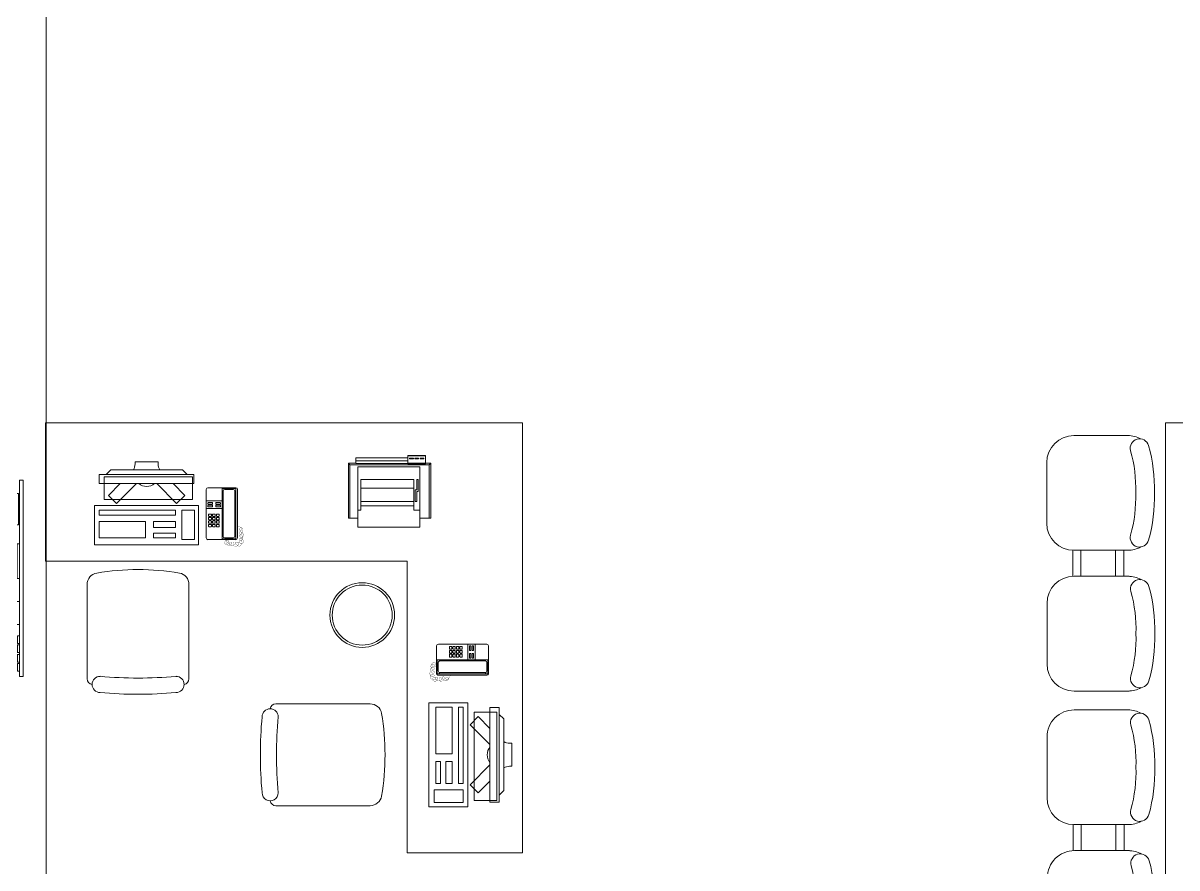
# Model space of a CAD drawing. Header units: millimetres. Extents: x -2143172 to 5255, y -610845 to 279739.
# Drawn here: x -1145812 to -1140815, y -592196 to -588537 of the extents above; entities that cross this region are included whole.
import ezdxf
from ezdxf.enums import TextEntityAlignment as Align

# ---------------------------------------------------------------- set-up
doc = ezdxf.new("R2010")
doc.units = ezdxf.units.MM
doc.header["$LTSCALE"] = 30
doc.linetypes.add('HIDDEN', pattern=[9.525, 6.35, -3.175])
doc.layers.get('0').update_dxf_attribs({"lineweight": 5})
doc.layers.add('LOADING', color=163, linetype='Continuous', lineweight=5)
doc.layers.add('Walls', color=32, linetype='Continuous', lineweight=5)
doc.styles.get("Standard").update_dxf_attribs({"font": ''})
doc.styles.get('Standard').set_extended_font_data('@Arial Unicode MS')

# ---------------------------------------------------------------- blocks, each defined once
blk = doc.blocks.new('GF21021-P')
for p, q in [((-0.2207, 0.4756), (-0.2207, 0.0675)), ((0.2205, 0.4756), (0.2205, 0.0675))]:
    blk.add_line(p, q)
for centre, radius, start, end in [((-0.1707, 0.4756), 0.05, 99.6329, 180), ((-0.0001, -0.5295), 1.0695, 80.3671, 99.6329), ((0.1705, 0.4756), 0.05, 0, 80.3671), ((-0.1957, 0.0675), 0.025, 180, 261.4721), ((-0.1643, 0.0425), 0.0351, 90, 270), ((0, 1.8467), 1.7767, 264.6946, 275.3053), ((0.1641, 0.0425), 0.0351, 270, 90), ((0.1955, 0.0675), 0.025, 278.5279, 0), ((0, 1.8314), 1.8314, 264.8532, 275.147)]:
    blk.add_arc(centre, radius, start, end)
blk = doc.blocks.new('DM20079-P')
at = {"color": 0}
for p, q in [((-0.0686, 0.217), (-0.0686, 0.008)), ((-0.0616, 0.225), (0.0594, 0.225)), ((-0.0616, 0.225), (-0.0616, 0)), ((-0.0616, 0.222), (-0.0016, 0.222)), ((-0.0616, 0.212), (-0.0565, 0.212)), ((-0.0566, 0.2105), (-0.0566, 0.0145)), ((-0.0496, 0.2175), (-0.0136, 0.2175)), ((-0.0068, 0.212), (-0.0016, 0.212)), ((-0.0066, 0.2105), (-0.0066, 0.0145)), ((-0.0016, 0.225), (-0.0016, 0)), ((0.0664, 0.217), (0.0664, 0.008)), ((-0.0016, 0.1675), (0.0664, 0.1675)), ((-0.0016, 0.135), (0.0664, 0.135)), ((-0.0616, 0.013), (-0.0565, 0.013)), ((-0.0616, 0.003), (-0.0016, 0.003)), ((-0.0594, 0), (0.0594, 0)), ((-0.0496, 0.0075), (-0.0136, 0.0075)), ((-0.0068, 0.013), (-0.0016, 0.013))]:
    blk.add_line(p, q, dxfattribs=at)
for points in [[(0.0074, 0.1605, 0.414214), (0.0054, 0.1585), (0.0054, 0.1555, 0.414214), (0.0074, 0.1535), (0.0234, 0.1535, 0.414214), (0.0254, 0.1555), (0.0254, 0.1585, 0.414214), (0.0234, 0.1605)], [(0.0574, 0.1535, 0.414214), (0.0594, 0.1555), (0.0594, 0.1585, 0.414214), (0.0574, 0.1605), (0.0414, 0.1605, 0.414214), (0.0394, 0.1585), (0.0394, 0.1555, 0.414214), (0.0414, 0.1535)], [(0.0234, 0.142, 0.414214), (0.0254, 0.144), (0.0254, 0.147, 0.414214), (0.0234, 0.149), (0.0074, 0.149, 0.414214), (0.0054, 0.147), (0.0054, 0.144, 0.414214), (0.0074, 0.142)], [(0.0104, 0.103, 0.414214), (0.0124, 0.101), (0.0204, 0.101, 0.414214), (0.0224, 0.103), (0.0224, 0.109, 0.414214), (0.0204, 0.111), (0.0124, 0.111, 0.414214), (0.0104, 0.109)], [(0.0274, 0.103, 0.414214), (0.0294, 0.101), (0.0374, 0.101, 0.414214), (0.0394, 0.103), (0.0394, 0.109, 0.414214), (0.0374, 0.111), (0.0294, 0.111, 0.414214), (0.0274, 0.109)], [(0.0574, 0.142, 0.414214), (0.0594, 0.144), (0.0594, 0.147, 0.414214), (0.0574, 0.149), (0.0414, 0.149, 0.414214), (0.0394, 0.147), (0.0394, 0.144, 0.414214), (0.0414, 0.142)], [(0.0444, 0.103, 0.414214), (0.0464, 0.101), (0.0544, 0.101, 0.414214), (0.0564, 0.103), (0.0564, 0.109, 0.414214), (0.0544, 0.111), (0.0464, 0.111, 0.414214), (0.0444, 0.109)], [(0.0104, 0.088, 0.414214), (0.0124, 0.086), (0.0204, 0.086, 0.414214), (0.0224, 0.088), (0.0224, 0.094, 0.414214), (0.0204, 0.096), (0.0124, 0.096, 0.414214), (0.0104, 0.094)], [(0.0104, 0.073, 0.414214), (0.0124, 0.071), (0.0204, 0.071, 0.414214), (0.0224, 0.073), (0.0224, 0.079, 0.414214), (0.0204, 0.081), (0.0124, 0.081, 0.414214), (0.0104, 0.079)], [(0.0104, 0.058, 0.414214), (0.0124, 0.056), (0.0204, 0.056, 0.414214), (0.0224, 0.058), (0.0224, 0.064, 0.414214), (0.0204, 0.066), (0.0124, 0.066, 0.414214), (0.0104, 0.064)], [(0.0274, 0.088, 0.414214), (0.0294, 0.086), (0.0374, 0.086, 0.414214), (0.0394, 0.088), (0.0394, 0.094, 0.414214), (0.0374, 0.096), (0.0294, 0.096, 0.414214), (0.0274, 0.094)], [(0.0274, 0.073, 0.414214), (0.0294, 0.071), (0.0374, 0.071, 0.414214), (0.0394, 0.073), (0.0394, 0.079, 0.414214), (0.0374, 0.081), (0.0294, 0.081, 0.414214), (0.0274, 0.079)], [(0.0274, 0.058, 0.414214), (0.0294, 0.056), (0.0374, 0.056, 0.414214), (0.0394, 0.058), (0.0394, 0.064, 0.414214), (0.0374, 0.066), (0.0294, 0.066, 0.414214), (0.0274, 0.064)], [(0.0444, 0.088, 0.414214), (0.0464, 0.086), (0.0544, 0.086, 0.414214), (0.0564, 0.088), (0.0564, 0.094, 0.414214), (0.0544, 0.096), (0.0464, 0.096, 0.414214), (0.0444, 0.094)], [(0.0444, 0.073, 0.414214), (0.0464, 0.071), (0.0544, 0.071, 0.414214), (0.0564, 0.073), (0.0564, 0.079, 0.414214), (0.0544, 0.081), (0.0464, 0.081, 0.414214), (0.0444, 0.079)], [(0.0444, 0.058, 0.414214), (0.0464, 0.056), (0.0544, 0.056, 0.414214), (0.0564, 0.058), (0.0564, 0.064, 0.414214), (0.0544, 0.066), (0.0464, 0.066, 0.414214), (0.0444, 0.064)]]:
    blk.add_lwpolyline(points, format="xyb", close=True, dxfattribs=at)
at = {"color": 0, "const_width": 0.001}
blk.add_lwpolyline([(-0.0686, 0.059, 0.184574), (-0.0861, 0.0478, 1.44364), (-0.0769, 0.0452, 0.837915), (-0.0907, 0.0465, 0.30536), (-0.0835, 0.0248, 1.584726), (-0.0815, 0.034, 0.253153), (-0.094, 0.0228, 0.874198), (-0.0776, 0.0142, 0.915253), (-0.0897, 0.0168, 0.223821), (-0.0874, -0.0011, 1.703343), (-0.0796, 0.005, 0.588962), (-0.0934, -0.0114, 0.717795), (-0.0769, -0.0108, 0.983104), (-0.0875, -0.0075, 0.326362), (-0.0815, -0.0259, 0.758716), (-0.0657, -0.0134, 0.906186), (-0.0743, -0.016, 0.189488), (-0.067, -0.0272, 0.7948), (-0.0506, -0.0127, 1.223996), (-0.0585, -0.0193, 0.072149), (-0.0473, -0.0259, 0.645886), (-0.0341, -0.0134, 1.366917), (-0.042, -0.0193, 0.078415), (-0.0315, -0.0246, 0.723006), (-0.0229, -0.0127, 1.105484), (-0.0289, -0.018, 0.327892), (-0.017, -0.0193, 0.446638), (-0.0144, -0.0068, 0.327263), (-0.0269, -0.0029, 1.240441), (-0.0229, -0.0094, 0.611307), (-0.0278, 0.0075)], format="xyb", dxfattribs=at)
at = {"color": 0}
for centre, radius, start, end in [((-0.0605, 0.217), 0.00813, 97.9633, 179.6649), ((-0.0496, 0.2105), 0.007, 90, 180), ((-0.0136, 0.2105), 0.007, 0, 90), ((0.0582, 0.217), 0.00813, 0.3351, 82.0367), ((-0.0605, 0.008), 0.00813, 180.3351, 277.9633), ((-0.0496, 0.0145), 0.007, 180, 270), ((-0.0136, 0.0145), 0.007, 270, 0), ((0.0582, 0.008), 0.00813, 277.9633, 359.6649)]:
    blk.add_arc(centre, radius, start, end, dxfattribs=at)
blk = doc.blocks.new('ITCWLS1-P')
for p, q in [((-0.17, 0.45), (-0.17, 0)), ((-0.17, 0.45), (0, 0.45)), ((0, 0.45), (0, 0)), ((-0.3251, 0.38, 0), (-0.3051, 0.4, 0)), ((-0.2651, 0.43, 0), (-0.3051, 0.43, 0)), ((-0.3051, 0.43, 0), (-0.3051, 0.02, 0)), ((-0.2651, 0.43, 0), (-0.2651, 0.02, 0)), ((-0.1496, 0.4305), (-0.1291, 0.4305)), ((-0.1291, 0.4305), (-0.1291, 0.4089)), ((-0.3251, 0.38, 0), (-0.3251, 0.07, 0)), ((-0.3251, 0.07, 0), (-0.3051, 0.05, 0)), ((-0.3051, 0.02, 0), (-0.2651, 0.02, 0)), ((-0.17, 0), (0, 0))]:
    blk.add_line(p, q)
at = {"color": 8, "linetype": 'HIDDEN'}
for p, q in [((-0.197, 0.4094), (-0.295, 0.4094)), ((-0.295, 0.0264), (-0.295, 0.4094)), ((-0.197, 0.0264), (-0.197, 0.4094)), ((-0.197, 0.0264), (-0.295, 0.0264))]:
    blk.add_line(p, q, dxfattribs=at)
at = {"color": 1, "extrusion": (2.48281e-10, 3.18408e-10, -1)}
for p, q in [((-0.2651, 0.3395), (-0.2144, 0.3902)), ((-0.2651, 0.2688), (-0.1791, 0.3548)), ((-0.1791, 0.3548), (-0.2144, 0.3902))]:
    blk.add_line(p, q, dxfattribs=at)
at = {"color": 1}
for p, q in [((-0.3503, 0.275), (-0.3596, 0.275)), ((-0.3596, 0.175), (-0.3596, 0.275)), ((-0.3503, 0.175), (-0.3596, 0.175))]:
    blk.add_line(p, q, dxfattribs=at)
at = {"color": 1, "extrusion": (2.48281e-10, -3.18408e-10, -1)}
for p, q in [((-0.2651, 0.1812), (-0.1791, 0.0952)), ((-0.2651, 0.1105), (-0.2144, 0.0598)), ((-0.1791, 0.0952), (-0.2144, 0.0598))]:
    blk.add_line(p, q, dxfattribs=at)
blk.add_lwpolyline([(-0.1291, 0.4089), (-0.1291, 0.1), (-0.1496, 0.1), (-0.1496, 0.4305)])
for points in [[(-0.1019, 0.4305), (-0.0304, 0.4305), (-0.0304, 0.2294), (-0.1019, 0.2294)], [(-0.1019, 0.1954), (-0.0747, 0.1954), (-0.0747, 0.1), (-0.1019, 0.1)], [(-0.0304, 0.1954), (-0.0508, 0.1954), (-0.0508, 0.1), (-0.0304, 0.1)], [(-0.1496, 0.0727), (-0.0236, 0.0727), (-0.0236, 0.0182), (-0.1496, 0.0182)]]:
    blk.add_lwpolyline(points, close=True)
at = {"color": 250, "linetype": 'Continuous'}
for points in [[(-0.1496, 0.1), (-0.1496, 0.1), (-0.1496, 0.1), (-0.1496, 0.1), (-0.1496, 0.1), (-0.1496, 0.1), (-0.1496, 0.1), (-0.1496, 0.1), (-0.1496, 0.1)], [(-0.1496, 0.1), (-0.1496, 0.1), (-0.1496, 0.1), (-0.1496, 0.1), (-0.1496, 0.1), (-0.1496, 0.1), (-0.1496, 0.1), (-0.1496, 0.1), (-0.1496, 0.1), (-0.1496, 0.1), (-0.1496, 0.1), (-0.1496, 0.1), (-0.1496, 0.1), (-0.1496, 0.1), (-0.1496, 0.1), (-0.1496, 0.1), (-0.1496, 0.1), (-0.1496, 0.1)], [(-0.1496, 0.1), (-0.1496, 0.1), (-0.1496, 0.1), (-0.1496, 0.1), (-0.1496, 0.1), (-0.1496, 0.1), (-0.1496, 0.1), (-0.1496, 0.1), (-0.1496, 0.1), (-0.1496, 0.1)], [(-0.1496, 0.1), (-0.1496, 0.1), (-0.1496, 0.1), (-0.1496, 0.1), (-0.1496, 0.1), (-0.1496, 0.1), (-0.1496, 0.1)], [(-0.1496, 0.1), (-0.1496, 0.1), (-0.1496, 0.1), (-0.1496, 0.1), (-0.1496, 0.1), (-0.1496, 0.1), (-0.1496, 0.1), (-0.1496, 0.1), (-0.1496, 0.1), (-0.1496, 0.1)], [(-0.1496, 0.1), (-0.1496, 0.1), (-0.1496, 0.1), (-0.1496, 0.1), (-0.1496, 0.1), (-0.1496, 0.1), (-0.1496, 0.1), (-0.1496, 0.1), (-0.1496, 0.1), (-0.1496, 0.1), (-0.1496, 0.1), (-0.1496, 0.1), (-0.1496, 0.1), (-0.1496, 0.1), (-0.1496, 0.1)], [(-0.1496, 0.1), (-0.1496, 0.1), (-0.1496, 0.1), (-0.1496, 0.1), (-0.1496, 0.1), (-0.1496, 0.1), (-0.1496, 0.1), (-0.1496, 0.1), (-0.1496, 0.1), (-0.1496, 0.1)], [(-0.1496, 0.1), (-0.1496, 0.1), (-0.1496, 0.1), (-0.1496, 0.1), (-0.1496, 0.1), (-0.1496, 0.1), (-0.1496, 0.1), (-0.1496, 0.1), (-0.1496, 0.1), (-0.1496, 0.1)], [(-0.1496, 0.1), (-0.1496, 0.1), (-0.1496, 0.1), (-0.1496, 0.1), (-0.1496, 0.1), (-0.1496, 0.1), (-0.1496, 0.1), (-0.1496, 0.1), (-0.1496, 0.1), (-0.1496, 0.1), (-0.1496, 0.1), (-0.1496, 0.1), (-0.1496, 0.1), (-0.1496, 0.1), (-0.1496, 0.1), (-0.1496, 0.1), (-0.1496, 0.1), (-0.1496, 0.1), (-0.1496, 0.1), (-0.1496, 0.1), (-0.1496, 0.1), (-0.1496, 0.1), (-0.1496, 0.1), (-0.1496, 0.1), (-0.1496, 0.1), (-0.1496, 0.1), (-0.1496, 0.1), (-0.1496, 0.1), (-0.1496, 0.1), (-0.1496, 0.1), (-0.1496, 0.1), (-0.1496, 0.1), (-0.1496, 0.1), (-0.1496, 0.1), (-0.1496, 0.1), (-0.1496, 0.1), (-0.1496, 0.1), (-0.1496, 0.1), (-0.1496, 0.1), (-0.1496, 0.1), (-0.1496, 0.1), (-0.1496, 0.1), (-0.1496, 0.1), (-0.1496, 0.1), (-0.1496, 0.1), (-0.1496, 0.1), (-0.1496, 0.1), (-0.1496, 0.1), (-0.1496, 0.1), (-0.1496, 0.1), (-0.1496, 0.1), (-0.1496, 0.1), (-0.1496, 0.1), (-0.1496, 0.1)], [(-0.1496, 0.1), (-0.1496, 0.1), (-0.1496, 0.1), (-0.1496, 0.1), (-0.1496, 0.1), (-0.1496, 0.1), (-0.1496, 0.1), (-0.1496, 0.1), (-0.1496, 0.1), (-0.1496, 0.1), (-0.1496, 0.1), (-0.1496, 0.1), (-0.1496, 0.1), (-0.1496, 0.1), (-0.1496, 0.1), (-0.1496, 0.1), (-0.1496, 0.1), (-0.1496, 0.1), (-0.1496, 0.1), (-0.1496, 0.1), (-0.1496, 0.1), (-0.1496, 0.1), (-0.1496, 0.1), (-0.1496, 0.1), (-0.1496, 0.1), (-0.1496, 0.1), (-0.1496, 0.1), (-0.1496, 0.1), (-0.1496, 0.1), (-0.1496, 0.1), (-0.1496, 0.1), (-0.1496, 0.1), (-0.1496, 0.1), (-0.1496, 0.1), (-0.1496, 0.1), (-0.1496, 0.1), (-0.1496, 0.1), (-0.1496, 0.1), (-0.1496, 0.1), (-0.1496, 0.1), (-0.1496, 0.1), (-0.1496, 0.1), (-0.1496, 0.1), (-0.1496, 0.1), (-0.1496, 0.1), (-0.1496, 0.1), (-0.1496, 0.1), (-0.1496, 0.1), (-0.1496, 0.1), (-0.1496, 0.1), (-0.1496, 0.1), (-0.1496, 0.1), (-0.1496, 0.1), (-0.1496, 0.1), (-0.1496, 0.1), (-0.1496, 0.1), (-0.1496, 0.1), (-0.1496, 0.1), (-0.1496, 0.1), (-0.1496, 0.1), (-0.1496, 0.1), (-0.1496, 0.1), (-0.1496, 0.1), (-0.1496, 0.1), (-0.1496, 0.1), (-0.1496, 0.1), (-0.1496, 0.1), (-0.1496, 0.1), (-0.1496, 0.1), (-0.1496, 0.1), (-0.1496, 0.1), (-0.1496, 0.1), (-0.1496, 0.1), (-0.1496, 0.1), (-0.1496, 0.1), (-0.1496, 0.1), (-0.1496, 0.1), (-0.1496, 0.1), (-0.1496, 0.1), (-0.1496, 0.1), (-0.1496, 0.1), (-0.1496, 0.1), (-0.1496, 0.1), (-0.1496, 0.1), (-0.1496, 0.1), (-0.1496, 0.1), (-0.1496, 0.1), (-0.1496, 0.1), (-0.1496, 0.1)], [(-0.1496, 0.1), (-0.1496, 0.1), (-0.1496, 0.1), (-0.1496, 0.1), (-0.1496, 0.1), (-0.1496, 0.1), (-0.1496, 0.1), (-0.1496, 0.1), (-0.1496, 0.1), (-0.1496, 0.1), (-0.1496, 0.1), (-0.1496, 0.1)], [(-0.1496, 0.1), (-0.1496, 0.1), (-0.1496, 0.1), (-0.1496, 0.1), (-0.1496, 0.1), (-0.1496, 0.1), (-0.1496, 0.1)], [(-0.1496, 0.1), (-0.1496, 0.1), (-0.1496, 0.1), (-0.1496, 0.1), (-0.1496, 0.1), (-0.1496, 0.1), (-0.1496, 0.1), (-0.1496, 0.1), (-0.1496, 0.1), (-0.1496, 0.1), (-0.1496, 0.1), (-0.1496, 0.1), (-0.1496, 0.1), (-0.1496, 0.1), (-0.1496, 0.1), (-0.1496, 0.1), (-0.1496, 0.1)], [(-0.1496, 0.1), (-0.1496, 0.1), (-0.1496, 0.1), (-0.1496, 0.1), (-0.1496, 0.1), (-0.1496, 0.1), (-0.1496, 0.1), (-0.1496, 0.1), (-0.1496, 0.1), (-0.1496, 0.1), (-0.1496, 0.1), (-0.1496, 0.1), (-0.1496, 0.1), (-0.1496, 0.1), (-0.1496, 0.1), (-0.1496, 0.1), (-0.1496, 0.1), (-0.1496, 0.1), (-0.1496, 0.1), (-0.1496, 0.1), (-0.1496, 0.1), (-0.1496, 0.1), (-0.1496, 0.1), (-0.1496, 0.1), (-0.1496, 0.1), (-0.1496, 0.1), (-0.1496, 0.1), (-0.1496, 0.1), (-0.1496, 0.1), (-0.1496, 0.1), (-0.1496, 0.1), (-0.1496, 0.1), (-0.1496, 0.1), (-0.1496, 0.1), (-0.1496, 0.1), (-0.1496, 0.1), (-0.1496, 0.1), (-0.1496, 0.1), (-0.1496, 0.1), (-0.1496, 0.1), (-0.1496, 0.1), (-0.1496, 0.1), (-0.1496, 0.1), (-0.1496, 0.1), (-0.1496, 0.1), (-0.1496, 0.1), (-0.1496, 0.1), (-0.1496, 0.1), (-0.1496, 0.1), (-0.1496, 0.1), (-0.1496, 0.1), (-0.1496, 0.1), (-0.1496, 0.1), (-0.1496, 0.1), (-0.1496, 0.1), (-0.1496, 0.1), (-0.1496, 0.1), (-0.1496, 0.1), (-0.1496, 0.1), (-0.1496, 0.1), (-0.1496, 0.1), (-0.1496, 0.1), (-0.1496, 0.1), (-0.1496, 0.1), (-0.1496, 0.1), (-0.1496, 0.1), (-0.1496, 0.1), (-0.1496, 0.1), (-0.1496, 0.1), (-0.1496, 0.1), (-0.1496, 0.1), (-0.1496, 0.1), (-0.1496, 0.1), (-0.1496, 0.1), (-0.1496, 0.1), (-0.1496, 0.1), (-0.1496, 0.1), (-0.1496, 0.1), (-0.1496, 0.1), (-0.1496, 0.1), (-0.1496, 0.1), (-0.1496, 0.1), (-0.1496, 0.1), (-0.1496, 0.1), (-0.1496, 0.1), (-0.1496, 0.1), (-0.1496, 0.1), (-0.1496, 0.1), (-0.1496, 0.1), (-0.1496, 0.1), (-0.1496, 0.1), (-0.1496, 0.1), (-0.1496, 0.1), (-0.1496, 0.1), (-0.1496, 0.1), (-0.1496, 0.1), (-0.1496, 0.1), (-0.1496, 0.1), (-0.1496, 0.1), (-0.1496, 0.1), (-0.1496, 0.1), (-0.1496, 0.1), (-0.1496, 0.1), (-0.1496, 0.1), (-0.1496, 0.1), (-0.1496, 0.1), (-0.1496, 0.1), (-0.1496, 0.1), (-0.1496, 0.1), (-0.1496, 0.1), (-0.1496, 0.1)], [(-0.1496, 0.1), (-0.1496, 0.1), (-0.1496, 0.1), (-0.1496, 0.1), (-0.1496, 0.1), (-0.1496, 0.1), (-0.1496, 0.1), (-0.1496, 0.1)]]:
    blk.add_lwpolyline(points, dxfattribs=at)
for points in [[(-0.1496, 0.1), (-0.1496, 0.1), (-0.1496, 0.1), (-0.1496, 0.1), (-0.1496, 0.1), (-0.1496, 0.1), (-0.1496, 0.1), (-0.1496, 0.1), (-0.1496, 0.1), (-0.1496, 0.1), (-0.1496, 0.1), (-0.1496, 0.1), (-0.1496, 0.1), (-0.1496, 0.1), (-0.1496, 0.1), (-0.1496, 0.1), (-0.1496, 0.1), (-0.1496, 0.1), (-0.1496, 0.1), (-0.1496, 0.1), (-0.1496, 0.1), (-0.1496, 0.1), (-0.1496, 0.1), (-0.1496, 0.1), (-0.1496, 0.1), (-0.1496, 0.1), (-0.1496, 0.1), (-0.1496, 0.1), (-0.1496, 0.1), (-0.1496, 0.1), (-0.1496, 0.1), (-0.1496, 0.1), (-0.1496, 0.1), (-0.1496, 0.1), (-0.1496, 0.1), (-0.1496, 0.1), (-0.1496, 0.1), (-0.1496, 0.1), (-0.1496, 0.1), (-0.1496, 0.1), (-0.1496, 0.1), (-0.1496, 0.1), (-0.1496, 0.1), (-0.1496, 0.1), (-0.1496, 0.1), (-0.1496, 0.1), (-0.1496, 0.1), (-0.1496, 0.1), (-0.1496, 0.1), (-0.1496, 0.1), (-0.1496, 0.1), (-0.1496, 0.1), (-0.1496, 0.1), (-0.1496, 0.1), (-0.1496, 0.1), (-0.1496, 0.1), (-0.1496, 0.1), (-0.1496, 0.1), (-0.1496, 0.1), (-0.1496, 0.1), (-0.1496, 0.1), (-0.1496, 0.1), (-0.1496, 0.1), (-0.1496, 0.1), (-0.1496, 0.1), (-0.1496, 0.1), (-0.1496, 0.1), (-0.1496, 0.1), (-0.1496, 0.1), (-0.1496, 0.1), (-0.1496, 0.1), (-0.1496, 0.1), (-0.1496, 0.1), (-0.1496, 0.1), (-0.1496, 0.1), (-0.1496, 0.1), (-0.1496, 0.1), (-0.1496, 0.1), (-0.1496, 0.1), (-0.1496, 0.1), (-0.1496, 0.1), (-0.1496, 0.1), (-0.1496, 0.1), (-0.1496, 0.1), (-0.1496, 0.1), (-0.1496, 0.1), (-0.1496, 0.1), (-0.1496, 0.1), (-0.1496, 0.1), (-0.1496, 0.1), (-0.1496, 0.1), (-0.1496, 0.1), (-0.1496, 0.1), (-0.1496, 0.1), (-0.1496, 0.1), (-0.1496, 0.1), (-0.1496, 0.1), (-0.1496, 0.1), (-0.1496, 0.1), (-0.1496, 0.1), (-0.1496, 0.1), (-0.1496, 0.1), (-0.1496, 0.1), (-0.1496, 0.1), (-0.1496, 0.1), (-0.1496, 0.1), (-0.1496, 0.1), (-0.1496, 0.1), (-0.1496, 0.1), (-0.1496, 0.1), (-0.1496, 0.1), (-0.1496, 0.1), (-0.1496, 0.1), (-0.1496, 0.1), (-0.1496, 0.1), (-0.1496, 0.1), (-0.1496, 0.1), (-0.1496, 0.1), (-0.1496, 0.1), (-0.1496, 0.1), (-0.1496, 0.1), (-0.1496, 0.1), (-0.1496, 0.1), (-0.1496, 0.1), (-0.1496, 0.1), (-0.1496, 0.1), (-0.1496, 0.1), (-0.1496, 0.1), (-0.1496, 0.1), (-0.1496, 0.1), (-0.1496, 0.1), (-0.1496, 0.1), (-0.1496, 0.1), (-0.1496, 0.1), (-0.1496, 0.1), (-0.1496, 0.1), (-0.1496, 0.1), (-0.1496, 0.1), (-0.1496, 0.1), (-0.1496, 0.1), (-0.1496, 0.1), (-0.1496, 0.1), (-0.1496, 0.1), (-0.1496, 0.1), (-0.1496, 0.1), (-0.1496, 0.1), (-0.1496, 0.1), (-0.1496, 0.1), (-0.1496, 0.1), (-0.1496, 0.1), (-0.1496, 0.1), (-0.1496, 0.1), (-0.1496, 0.1), (-0.1496, 0.1), (-0.1496, 0.1), (-0.1496, 0.1), (-0.1496, 0.1), (-0.1496, 0.1), (-0.1496, 0.1), (-0.1496, 0.1), (-0.1496, 0.1), (-0.1496, 0.1), (-0.1496, 0.1), (-0.1496, 0.1), (-0.1496, 0.1), (-0.1496, 0.1), (-0.1496, 0.1), (-0.1496, 0.1), (-0.1496, 0.1), (-0.1496, 0.1), (-0.1496, 0.1), (-0.1496, 0.1), (-0.1496, 0.1), (-0.1496, 0.1), (-0.1496, 0.1), (-0.1496, 0.1), (-0.1496, 0.1), (-0.1496, 0.1), (-0.1496, 0.1), (-0.1496, 0.1), (-0.1496, 0.1), (-0.1496, 0.1), (-0.1496, 0.1), (-0.1496, 0.1), (-0.1496, 0.1), (-0.1496, 0.1), (-0.1496, 0.1), (-0.1496, 0.1), (-0.1496, 0.1), (-0.1496, 0.1), (-0.1496, 0.1), (-0.1496, 0.1), (-0.1496, 0.1), (-0.1496, 0.1), (-0.1496, 0.1), (-0.1496, 0.1), (-0.1496, 0.1), (-0.1496, 0.1), (-0.1496, 0.1), (-0.1496, 0.1), (-0.1496, 0.1), (-0.1496, 0.1), (-0.1496, 0.1), (-0.1496, 0.1), (-0.1496, 0.1), (-0.1496, 0.1), (-0.1496, 0.1), (-0.1496, 0.1), (-0.1496, 0.1), (-0.1496, 0.1), (-0.1496, 0.1), (-0.1496, 0.1), (-0.1496, 0.1), (-0.1496, 0.1), (-0.1496, 0.1), (-0.1496, 0.1), (-0.1496, 0.1), (-0.1496, 0.1), (-0.1496, 0.1), (-0.1496, 0.1), (-0.1496, 0.1), (-0.1496, 0.1), (-0.1496, 0.1), (-0.1496, 0.1), (-0.1496, 0.1), (-0.1496, 0.1), (-0.1496, 0.1), (-0.1496, 0.1), (-0.1496, 0.1), (-0.1496, 0.1), (-0.1496, 0.1), (-0.1496, 0.1), (-0.1496, 0.1), (-0.1496, 0.1), (-0.1496, 0.1), (-0.1496, 0.1), (-0.1496, 0.1), (-0.1496, 0.1), (-0.1496, 0.1), (-0.1496, 0.1), (-0.1496, 0.1), (-0.1496, 0.1), (-0.1496, 0.1), (-0.1496, 0.1), (-0.1496, 0.1), (-0.1496, 0.1), (-0.1496, 0.1), (-0.1496, 0.1), (-0.1496, 0.1), (-0.1496, 0.1), (-0.1496, 0.1), (-0.1496, 0.1), (-0.1496, 0.1), (-0.1496, 0.1), (-0.1496, 0.1), (-0.1496, 0.1), (-0.1496, 0.1), (-0.1496, 0.1), (-0.1496, 0.1), (-0.1496, 0.1), (-0.1496, 0.1), (-0.1496, 0.1), (-0.1496, 0.1), (-0.1496, 0.1), (-0.1496, 0.1), (-0.1496, 0.1), (-0.1496, 0.1), (-0.1496, 0.1), (-0.1496, 0.1), (-0.1496, 0.1), (-0.1496, 0.1), (-0.1496, 0.1), (-0.1496, 0.1), (-0.1496, 0.1), (-0.1496, 0.1), (-0.1496, 0.1), (-0.1496, 0.1)], [(-0.1496, 0.1), (-0.1496, 0.1), (-0.1496, 0.1), (-0.1496, 0.1), (-0.1496, 0.1), (-0.1496, 0.1), (-0.1496, 0.1), (-0.1496, 0.1), (-0.1496, 0.1), (-0.1496, 0.1), (-0.1496, 0.1), (-0.1496, 0.1), (-0.1496, 0.1), (-0.1496, 0.1), (-0.1496, 0.1), (-0.1496, 0.1), (-0.1496, 0.1), (-0.1496, 0.1), (-0.1496, 0.1), (-0.1496, 0.1), (-0.1496, 0.1), (-0.1496, 0.1), (-0.1496, 0.1), (-0.1496, 0.1), (-0.1496, 0.1), (-0.1496, 0.1), (-0.1496, 0.1), (-0.1496, 0.1), (-0.1496, 0.1), (-0.1496, 0.1), (-0.1496, 0.1), (-0.1496, 0.1), (-0.1496, 0.1), (-0.1496, 0.1), (-0.1496, 0.1), (-0.1496, 0.1), (-0.1496, 0.1), (-0.1496, 0.1), (-0.1496, 0.1), (-0.1496, 0.1), (-0.1496, 0.1), (-0.1496, 0.1), (-0.1496, 0.1), (-0.1496, 0.1), (-0.1496, 0.1), (-0.1496, 0.1), (-0.1496, 0.1), (-0.1496, 0.1), (-0.1496, 0.1), (-0.1496, 0.1), (-0.1496, 0.1), (-0.1496, 0.1), (-0.1496, 0.1), (-0.1496, 0.1), (-0.1496, 0.1), (-0.1496, 0.1), (-0.1496, 0.1), (-0.1496, 0.1), (-0.1496, 0.1), (-0.1496, 0.1), (-0.1496, 0.1), (-0.1496, 0.1), (-0.1496, 0.1), (-0.1496, 0.1), (-0.1496, 0.1), (-0.1496, 0.1), (-0.1496, 0.1), (-0.1496, 0.1), (-0.1496, 0.1), (-0.1496, 0.1), (-0.1496, 0.1), (-0.1496, 0.1), (-0.1496, 0.1), (-0.1496, 0.1), (-0.1496, 0.1), (-0.1496, 0.1), (-0.1496, 0.1), (-0.1496, 0.1), (-0.1496, 0.1), (-0.1496, 0.1), (-0.1496, 0.1), (-0.1496, 0.1), (-0.1496, 0.1), (-0.1496, 0.1), (-0.1496, 0.1), (-0.1496, 0.1), (-0.1496, 0.1), (-0.1496, 0.1), (-0.1496, 0.1), (-0.1496, 0.1), (-0.1496, 0.1), (-0.1496, 0.1), (-0.1496, 0.1), (-0.1496, 0.1), (-0.1496, 0.1), (-0.1496, 0.1), (-0.1496, 0.1), (-0.1496, 0.1), (-0.1496, 0.1), (-0.1496, 0.1), (-0.1496, 0.1), (-0.1496, 0.1), (-0.1496, 0.1), (-0.1496, 0.1), (-0.1496, 0.1), (-0.1496, 0.1), (-0.1496, 0.1), (-0.1496, 0.1), (-0.1496, 0.1), (-0.1496, 0.1), (-0.1496, 0.1), (-0.1496, 0.1), (-0.1496, 0.1), (-0.1496, 0.1), (-0.1496, 0.1), (-0.1496, 0.1), (-0.1496, 0.1), (-0.1496, 0.1), (-0.1496, 0.1), (-0.1496, 0.1), (-0.1496, 0.1), (-0.1496, 0.1), (-0.1496, 0.1), (-0.1496, 0.1), (-0.1496, 0.1), (-0.1496, 0.1), (-0.1496, 0.1), (-0.1496, 0.1), (-0.1496, 0.1), (-0.1496, 0.1), (-0.1496, 0.1), (-0.1496, 0.1), (-0.1496, 0.1), (-0.1496, 0.1), (-0.1496, 0.1), (-0.1496, 0.1), (-0.1496, 0.1), (-0.1496, 0.1), (-0.1496, 0.1), (-0.1496, 0.1), (-0.1496, 0.1), (-0.1496, 0.1), (-0.1496, 0.1), (-0.1496, 0.1), (-0.1496, 0.1), (-0.1496, 0.1), (-0.1496, 0.1), (-0.1496, 0.1), (-0.1496, 0.1), (-0.1496, 0.1), (-0.1496, 0.1), (-0.1496, 0.1), (-0.1496, 0.1), (-0.1496, 0.1), (-0.1496, 0.1), (-0.1496, 0.1), (-0.1496, 0.1), (-0.1496, 0.1), (-0.1496, 0.1), (-0.1496, 0.1), (-0.1496, 0.1), (-0.1496, 0.1), (-0.1496, 0.1), (-0.1496, 0.1), (-0.1496, 0.1), (-0.1496, 0.1), (-0.1496, 0.1), (-0.1496, 0.1), (-0.1496, 0.1), (-0.1496, 0.1), (-0.1496, 0.1), (-0.1496, 0.1), (-0.1496, 0.1), (-0.1496, 0.1), (-0.1496, 0.1), (-0.1496, 0.1), (-0.1496, 0.1), (-0.1496, 0.1), (-0.1496, 0.1), (-0.1496, 0.1), (-0.1496, 0.1), (-0.1496, 0.1), (-0.1496, 0.1), (-0.1496, 0.1), (-0.1496, 0.1), (-0.1496, 0.1), (-0.1496, 0.1), (-0.1496, 0.1), (-0.1496, 0.1), (-0.1496, 0.1), (-0.1496, 0.1), (-0.1496, 0.1), (-0.1496, 0.1), (-0.1496, 0.1), (-0.1496, 0.1), (-0.1496, 0.1), (-0.1496, 0.1), (-0.1496, 0.1), (-0.1496, 0.1), (-0.1496, 0.1), (-0.1496, 0.1), (-0.1496, 0.1), (-0.1496, 0.1), (-0.1496, 0.1), (-0.1496, 0.1), (-0.1496, 0.1), (-0.1496, 0.1), (-0.1496, 0.1), (-0.1496, 0.1), (-0.1496, 0.1), (-0.1496, 0.1), (-0.1496, 0.1), (-0.1496, 0.1), (-0.1496, 0.1)], [(-0.1496, 0.1), (-0.1496, 0.1), (-0.1496, 0.1), (-0.1496, 0.1), (-0.1496, 0.1), (-0.1496, 0.1), (-0.1496, 0.1), (-0.1496, 0.1), (-0.1496, 0.1), (-0.1496, 0.1), (-0.1496, 0.1), (-0.1496, 0.1), (-0.1496, 0.1), (-0.1496, 0.1), (-0.1496, 0.1), (-0.1496, 0.1), (-0.1496, 0.1), (-0.1496, 0.1), (-0.1496, 0.1), (-0.1496, 0.1), (-0.1496, 0.1), (-0.1496, 0.1), (-0.1496, 0.1), (-0.1496, 0.1), (-0.1496, 0.1), (-0.1496, 0.1), (-0.1496, 0.1), (-0.1496, 0.1), (-0.1496, 0.1), (-0.1496, 0.1), (-0.1496, 0.1), (-0.1496, 0.1), (-0.1496, 0.1), (-0.1496, 0.1), (-0.1496, 0.1), (-0.1496, 0.1), (-0.1496, 0.1), (-0.1496, 0.1), (-0.1496, 0.1), (-0.1496, 0.1), (-0.1496, 0.1), (-0.1496, 0.1), (-0.1496, 0.1), (-0.1496, 0.1), (-0.1496, 0.1), (-0.1496, 0.1), (-0.1496, 0.1), (-0.1496, 0.1), (-0.1496, 0.1), (-0.1496, 0.1), (-0.1496, 0.1), (-0.1496, 0.1), (-0.1496, 0.1), (-0.1496, 0.1), (-0.1496, 0.1), (-0.1496, 0.1), (-0.1496, 0.1), (-0.1496, 0.1), (-0.1496, 0.1), (-0.1496, 0.1), (-0.1496, 0.1), (-0.1496, 0.1), (-0.1496, 0.1), (-0.1496, 0.1), (-0.1496, 0.1), (-0.1496, 0.1), (-0.1496, 0.1), (-0.1496, 0.1), (-0.1496, 0.1), (-0.1496, 0.1), (-0.1496, 0.1), (-0.1496, 0.1), (-0.1496, 0.1), (-0.1496, 0.1), (-0.1496, 0.1), (-0.1496, 0.1), (-0.1496, 0.1), (-0.1496, 0.1), (-0.1496, 0.1), (-0.1496, 0.1), (-0.1496, 0.1), (-0.1496, 0.1), (-0.1496, 0.1), (-0.1496, 0.1), (-0.1496, 0.1), (-0.1496, 0.1), (-0.1496, 0.1), (-0.1496, 0.1), (-0.1496, 0.1), (-0.1496, 0.1), (-0.1496, 0.1), (-0.1496, 0.1), (-0.1496, 0.1), (-0.1496, 0.1), (-0.1496, 0.1), (-0.1496, 0.1), (-0.1496, 0.1), (-0.1496, 0.1), (-0.1496, 0.1), (-0.1496, 0.1), (-0.1496, 0.1), (-0.1496, 0.1), (-0.1496, 0.1), (-0.1496, 0.1), (-0.1496, 0.1), (-0.1496, 0.1), (-0.1496, 0.1), (-0.1496, 0.1), (-0.1496, 0.1), (-0.1496, 0.1), (-0.1496, 0.1), (-0.1496, 0.1), (-0.1496, 0.1), (-0.1496, 0.1), (-0.1496, 0.1), (-0.1496, 0.1), (-0.1496, 0.1), (-0.1496, 0.1), (-0.1496, 0.1), (-0.1496, 0.1), (-0.1496, 0.1), (-0.1496, 0.1), (-0.1496, 0.1), (-0.1496, 0.1), (-0.1496, 0.1), (-0.1496, 0.1), (-0.1496, 0.1), (-0.1496, 0.1), (-0.1496, 0.1), (-0.1496, 0.1), (-0.1496, 0.1), (-0.1496, 0.1), (-0.1496, 0.1), (-0.1496, 0.1), (-0.1496, 0.1), (-0.1496, 0.1), (-0.1496, 0.1), (-0.1496, 0.1), (-0.1496, 0.1), (-0.1496, 0.1), (-0.1496, 0.1), (-0.1496, 0.1), (-0.1496, 0.1), (-0.1496, 0.1), (-0.1496, 0.1), (-0.1496, 0.1), (-0.1496, 0.1), (-0.1496, 0.1), (-0.1496, 0.1), (-0.1496, 0.1), (-0.1496, 0.1), (-0.1496, 0.1), (-0.1496, 0.1), (-0.1496, 0.1), (-0.1496, 0.1), (-0.1496, 0.1), (-0.1496, 0.1), (-0.1496, 0.1), (-0.1496, 0.1), (-0.1496, 0.1), (-0.1496, 0.1), (-0.1496, 0.1), (-0.1496, 0.1), (-0.1496, 0.1), (-0.1496, 0.1), (-0.1496, 0.1), (-0.1496, 0.1), (-0.1496, 0.1), (-0.1496, 0.1), (-0.1496, 0.1), (-0.1496, 0.1), (-0.1496, 0.1), (-0.1496, 0.1), (-0.1496, 0.1), (-0.1496, 0.1), (-0.1496, 0.1), (-0.1496, 0.1), (-0.1496, 0.1), (-0.1496, 0.1), (-0.1496, 0.1), (-0.1496, 0.1), (-0.1496, 0.1), (-0.1496, 0.1), (-0.1496, 0.1), (-0.1496, 0.1), (-0.1496, 0.1), (-0.1496, 0.1), (-0.1496, 0.1), (-0.1496, 0.1), (-0.1496, 0.1), (-0.1496, 0.1), (-0.1496, 0.1), (-0.1496, 0.1), (-0.1496, 0.1), (-0.1496, 0.1), (-0.1496, 0.1), (-0.1496, 0.1), (-0.1496, 0.1), (-0.1496, 0.1), (-0.1496, 0.1), (-0.1496, 0.1), (-0.1496, 0.1), (-0.1496, 0.1), (-0.1496, 0.1), (-0.1496, 0.1), (-0.1496, 0.1), (-0.1496, 0.1), (-0.1496, 0.1), (-0.1496, 0.1), (-0.1496, 0.1), (-0.1496, 0.1), (-0.1496, 0.1), (-0.1496, 0.1), (-0.1496, 0.1), (-0.1496, 0.1), (-0.1496, 0.1), (-0.1496, 0.1), (-0.1496, 0.1), (-0.1496, 0.1)]]:
    blk.add_lwpolyline(points, close=True, dxfattribs=at)
at = {"color": 1}
for centre, radius, start, end in [((-0.3503, 0.325), 0.05, 270, 300.3093), ((-0.3089, 0.225), 0.0556, 321.9431, 38.0569), ((-0.3503, 0.125), 0.05, 59.6907, 90)]:
    blk.add_arc(centre, radius, start, end, dxfattribs=at)
blk = doc.blocks.new('ITPPLT2C-P')
at = {"color": 0}
for p, q in [((0, 0), (0, -0.2262)), ((0.0252, 0), (0, 0)), ((0.0139, 0), (0.0139, -0.2262)), ((0.0252, 0), (0.0139, 0)), ((0.0229, 0.0318), (0.2618, 0.0318)), ((0.0304, 0.0256), (0.0229, 0.0318)), ((0.0229, 0), (0.0229, 0.0318)), ((0.0252, -0.2262), (0.0252, 0)), ((0.0304, -0.3182), (0.0304, 0.0256)), ((0.0304, 0.0256), (0.2618, 0.0256)), ((0.2618, -0.0096), (0.2618, 0.0318)), ((0.0401, -0.2769), (0.0401, -0.0096)), ((0.3, -0.0096), (0.0401, -0.0096)), ((0.0939, -0.2515), (0.0939, -0.0222)), ((0.0939, -0.0222), (0.2274, -0.0222)), ((0.1321, -0.2515), (0.1321, -0.0222)), ((0.1894, -0.2515), (0.1894, -0.0222)), ((0.2082, -0.2515), (0.2082, -0.0222)), ((0.2274, -0.0222), (0.2274, -0.0096)), ((0.3, -0.2769), (0.3, -0.0096)), ((-0.0091, -0.2262), (0.0267, -0.2262)), ((-0.0091, -0.3023), (-0.0091, -0.2262)), ((-0.0087, -0.2262), (0.0236, -0.2262)), ((-0.0087, -0.3023), (-0.0087, -0.2262)), ((0, -0.2262), (0.0252, -0.2262)), ((0.0023, -0.2495), (0.0023, -0.2334)), ((0.0023, -0.2334), (0.0045, -0.2334)), ((0.0045, -0.2495), (0.0023, -0.2495)), ((0.0045, -0.2334), (0.0045, -0.2495)), ((0.0139, -0.2262), (0.0252, -0.2262)), ((0.0236, -0.2262), (0.0236, -0.3023)), ((0.0267, -0.2262), (0.0267, -0.3023)), ((0.0023, -0.2721), (0.0023, -0.2562)), ((0.0023, -0.2562), (0.0045, -0.2562)), ((0.0045, -0.2721), (0.0023, -0.2721)), ((0.0023, -0.295), (0.0023, -0.2793)), ((0.0023, -0.2793), (0.0045, -0.2793)), ((0.0045, -0.295), (0.0023, -0.295)), ((0.0045, -0.2562), (0.0045, -0.2721)), ((0.0045, -0.2793), (0.0045, -0.295)), ((0.3, -0.2769), (0.0401, -0.2769)), ((0.2274, -0.2515), (0.0939, -0.2515)), ((0.0947, -0.2701), (0.0947, -0.2641)), ((0.0947, -0.2641), (0.1395, -0.2641)), ((0.1457, -0.2701), (0.0947, -0.2701)), ((0.1395, -0.2575), (0.19, -0.2575)), ((0.1395, -0.2641), (0.1395, -0.2575)), ((0.19, -0.2641), (0.1457, -0.2641)), ((0.1457, -0.2641), (0.1457, -0.2701)), ((0.19, -0.2575), (0.19, -0.2641)), ((0.2274, -0.2769), (0.2274, -0.2515)), ((0.2618, -0.2769), (0.2618, -0.3246)), ((0.0267, -0.3023), (-0.0091, -0.3023)), ((0.0236, -0.3023), (-0.0087, -0.3023)), ((0.0229, -0.3246), (0.0229, -0.3023)), ((0.0304, -0.3182), (0.0229, -0.3246)), ((0.0229, -0.3246), (0.2618, -0.3246)), ((0.0304, -0.3182), (0.2618, -0.3182))]:
    blk.add_line(p, q, dxfattribs=at)
blk = doc.blocks.new('WM00001-P')
blk.add_circle((0, 0), 0.14)
at = {"color": 8}
blk.add_circle((0, 0), 0.13, dxfattribs=at)
blk = doc.blocks.new('3 seats beam chair')
at = {"layer": 'LOADING', "ltscale": 20}
for p, q in [((-740534, -1008988.2), (-740317.9, -1008988.2)), ((-740534, -1008988.2), (-740295.5, -1008988.2)), ((-740178.3, -1009367.9), (-740178.3, -1009105.4)), ((-740534, -1009485), (-740295.5, -1009485)), ((-740511, -1009485), (-740511, -1009602.9)), ((-740474.9, -1009485), (-740474.9, -1009602.9)), ((-740325, -1009485), (-740325, -1009602.9)), ((-740290.3, -1009484.9), (-740290.3, -1009602.9)), ((-740534, -1009602.8), (-740295.5, -1009602.8)), ((-740178.3, -1009720), (-740178.3, -1009982.5)), ((-740534, -1010099.7), (-740295.5, -1010099.7)), ((-740534, -1010099.7), (-740317.9, -1010099.7)), ((-740512.3, -1010099.6), (-740512.3, -1010212.3)), ((-740476.2, -1010099.6), (-740476.2, -1010212.3)), ((-740326.3, -1010099.6), (-740326.3, -1010212.3)), ((-740291.5, -1010099.6), (-740291.5, -1010212.4)), ((-740535.3, -1010212.3), (-740319.1, -1010212.3)), ((-740535.3, -1010212.3), (-740296.7, -1010212.3)), ((-740179.5, -1010592), (-740179.5, -1010329.5)), ((-740535.3, -1010709.2), (-740296.7, -1010709.2)), ((-740512.3, -1010821.9), (-740512.3, -1010709.2)), ((-740476.2, -1010821.9), (-740476.2, -1010709.2)), ((-740326.3, -1010821.9), (-740326.3, -1010709.2)), ((-740291.5, -1010821.9), (-740291.5, -1010709.1)), ((-740534, -1010821.8), (-740295.5, -1010821.8)), ((-740534, -1010821.8), (-740317.9, -1010821.8)), ((-740178.3, -1011201.5), (-740178.3, -1010939)), ((-740534, -1011318.7), (-740295.5, -1011318.7))]:
    blk.add_line(p, q, dxfattribs=at)
for centre, radius, start, end in [((-740580.4, -1009042.7), 40.5, 344.361, 164.361), ((-740528.8, -1009105.4), 117.2, 90, 118.9699), ((-740295.5, -1009105.4), 117.2, 0, 90), ((-739957.4, -1009217.1), 687.4, 164.361, 181.6247), ((-739957.4, -1009217.1), 606.4, 164.361, 181.8419), ((-739957.4, -1009256.1), 687.4, 178.3753, 195.639), ((-739957.4, -1009256.1), 606.4, 178.1581, 195.639), ((-740295.5, -1009367.9), 117.2, 270, 0), ((-740580.4, -1009430.5), 40.5, 195.639, 15.639), ((-740528.8, -1009367.9), 117.2, 241.0301, 270), ((-740580.4, -1009657.4), 40.5, 344.361, 164.361), ((-740528.8, -1009720), 117.2, 90, 118.9699), ((-740295.5, -1009720), 117.2, 0, 90), ((-739957.4, -1009831.8), 687.4, 164.361, 181.6247), ((-739957.4, -1009831.8), 606.4, 164.361, 181.8419), ((-739957.4, -1009870.8), 687.4, 178.3753, 195.639), ((-739957.4, -1009870.8), 606.4, 178.1581, 195.639), ((-740295.5, -1009982.5), 117.2, 270, 0), ((-740580.4, -1010045.1), 40.5, 195.639, 15.639), ((-740528.8, -1009982.5), 117.2, 241.0301, 270), ((-740530.1, -1010329.5), 117.2, 90, 118.9699), ((-740296.7, -1010329.5), 117.2, 0, 90), ((-739958.7, -1010441.3), 687.4, 164.361, 181.6247), ((-740581.6, -1010266.9), 40.5, 344.361, 164.361), ((-739958.7, -1010441.3), 606.4, 164.361, 181.8419), ((-739958.7, -1010480.3), 687.4, 178.3753, 195.639), ((-739958.7, -1010480.3), 606.4, 178.1581, 195.639), ((-740296.7, -1010592), 117.2, 270, 0), ((-740581.6, -1010654.6), 40.5, 195.639, 15.639), ((-740530.1, -1010592), 117.2, 241.0301, 270), ((-739957.4, -1011050.8), 687.4, 164.361, 181.6247), ((-740580.4, -1010876.4), 40.5, 344.361, 164.361), ((-740528.8, -1010939), 117.2, 90, 118.9699), ((-740295.5, -1010939), 117.2, 0, 90), ((-739957.4, -1011050.8), 606.4, 164.361, 181.8419), ((-739957.4, -1011089.8), 687.4, 178.3753, 195.639), ((-739957.4, -1011089.8), 606.4, 178.1581, 195.639), ((-740295.5, -1011201.5), 117.2, 270, 0), ((-740580.4, -1011264.1), 40.5, 195.639, 15.639), ((-740528.8, -1011201.5), 117.2, 241.0301, 270)]:
    blk.add_arc(centre, radius, start, end, dxfattribs=at)
at = {"layer": 'LOADING', "ltscale": 10}
blk.add_attdef('NMF0003', text='', height=50, dxfattribs=at).set_placement((-740377, -1009031.1), align=Align.TOP_CENTER)
blk = doc.blocks.new('seater 2')
at = {"layer": 'LOADING', "ltscale": 20}
for p, q in [((-944247.6, -393623.3, 0), (-943985.1, -393623.3, 0)), ((-943375.6, -393622, 0), (-943638.1, -393622, 0)), ((-944364.8, -393979, 0), (-944364.8, -393740.4, 0)), ((-943755.2, -393735.3, 0), (-943868, -393735.3, 0)), ((-943867.9, -393979, 0), (-943867.9, -393740.4, 0)), ((-943755.3, -393977.8, 0), (-943755.3, -393739.2, 0)), ((-943755.3, -393977.8, 0), (-943755.3, -393761.6, 0)), ((-943258.4, -393977.8, 0), (-943258.4, -393739.2, 0)), ((-943867.9, -393979, 0), (-943867.9, -393762.9, 0)), ((-943755.2, -393770, 0), (-943867.9, -393770, 0)), ((-943755.2, -393919.9, 0), (-943867.9, -393919.9, 0)), ((-943755.2, -393956, 0), (-943867.9, -393956, 0))]:
    blk.add_line(p, q, dxfattribs=at)
for centre, radius, start, end in [((-944247.6, -393740.4, 0), 117.2, 90, 180), ((-943985.1, -393740.4, 0), 117.2, 0, 90), ((-943638.1, -393739.2, 0), 117.2, 90, 180), ((-943375.6, -393739.2, 0), 117.2, 0, 90), ((-944247.6, -393973.8, 0), 117.2, 180, 208.9699), ((-944310.2, -394025.3, 0), 40.5, 74.361, 254.361), ((-944135.8, -393402.4, 0), 606.4, 254.361, 271.8419), ((-944096.8, -393402.4, 0), 606.4, 268.1581, 285.639), ((-943922.5, -394025.3, 0), 40.5, 285.639, 105.639), ((-943985.1, -393973.8, 0), 117.2, 331.0301, 0), ((-943638.1, -393972.5, 0), 117.2, 180, 208.9699), ((-943700.7, -394024.1, 0), 40.5, 74.361, 254.361), ((-943526.3, -393401.1, 0), 606.4, 254.361, 271.8419), ((-943487.3, -393401.1, 0), 606.4, 268.1581, 285.639), ((-943312.9, -394024.1, 0), 40.5, 285.639, 105.639), ((-943375.6, -393972.5, 0), 117.2, 331.0301, 0), ((-944135.8, -393402.4, 0), 687.4, 254.361, 271.6247), ((-944096.8, -393402.4, 0), 687.4, 268.3753, 285.639), ((-943526.3, -393401.1, 0), 687.4, 254.361, 271.6247), ((-943487.3, -393401.1, 0), 687.4, 268.3753, 285.639)]:
    blk.add_arc(centre, radius, start, end, dxfattribs=at)
blk = doc.blocks.new('ME19011A-P')
for p, q in [((-0.425, 0), (0.425, 0)), ((-0.425, 0), (-0.425, -0.015)), ((0.425, 0), (0.425, -0.015)), ((-0.425, -0.015), (0.425, -0.015)), ((-0.3675, -0.0198), (-0.2325, -0.0198)), ((-0.3675, -0.0198), (-0.3675, -0.0399)), ((-0.3675, -0.0399), (-0.2325, -0.0399)), ((-0.36, -0.015), (-0.36, -0.0198)), ((-0.24, -0.015), (-0.24, -0.0198)), ((-0.2325, -0.0198), (-0.2325, -0.0399)), ((-0.15, -0.015), (-0.15, -0.04)), ((-0.15, -0.025), (0, -0.025)), ((-0.15, -0.04), (-0.1187, -0.04)), ((-0.0887, -0.04), (-0.0637, -0.04)), ((-0.0606, -0.0371), (-0.0787, -0.0432)), ((-0.0787, -0.0432), (-0.077, -0.0497)), ((-0.0582, -0.046), (-0.077, -0.0497)), ((-0.0402, -0.0312), (-0.0496, -0.0337)), ((-0.047, -0.0434), (-0.0376, -0.0409)), ((-0.0376, -0.0409), (-0.0402, -0.0312)), ((-0.0379, -0.04), (0, -0.04)), ((0, -0.015), (0, -0.04)), ((0.1, -0.015), (0.1, -0.045)), ((0.1, -0.035), (0.2, -0.035)), ((0.1, -0.045), (0.2, -0.045)), ((0.2, -0.045), (0.2, -0.015)), ((0.2818, -0.015), (0.2484, -0.015)), ((0.2484, -0.0243), (0.2484, -0.015)), ((0.2818, -0.0243), (0.2484, -0.0243)), ((0.2818, -0.0243), (0.2818, -0.015)), ((0.3211, -0.015), (0.2877, -0.015)), ((0.2877, -0.015), (0.2877, -0.0531)), ((0.3211, -0.0243), (0.2877, -0.0243)), ((0.3211, -0.0531), (0.3211, -0.015)), ((0.3623, -0.015), (0.3289, -0.015)), ((0.3289, -0.015), (0.3289, -0.0531)), ((0.3623, -0.0243), (0.3289, -0.0243)), ((0.3623, -0.0531), (0.3623, -0.015)), ((0.3682, -0.0243), (0.3682, -0.015)), ((0.3682, -0.015), (0.4016, -0.015)), ((0.3682, -0.0243), (0.4016, -0.0243)), ((0.4016, -0.0243), (0.4016, -0.015)), ((0.2877, -0.0531), (0.3211, -0.0531)), ((0.3289, -0.0531), (0.3623, -0.0531))]:
    blk.add_line(p, q)
blk.add_lwpolyline([(-0.1187, -0.0482), (-0.0887, -0.0482), (-0.0887, -0.0382), (-0.1187, -0.0382)], close=True)
at = {"color": 8, "const_width": 0.000601}
for points in [[(0.3044, -0.0531, -0.184574), (0.2977, -0.0636, -1.44364), (0.2961, -0.0581, -0.837915), (0.2969, -0.0664, -0.30536), (0.2839, -0.062, -1.584726), (0.2894, -0.0609, -0.253153), (0.2827, -0.0684, -0.874198), (0.2775, -0.0585, -0.915253), (0.2791, -0.0658, -0.223821), (0.2683, -0.0644, -1.703343), (0.272, -0.0597, -0.588962), (0.2621, -0.068, -0.717795), (0.2625, -0.0581, -0.983104), (0.2645, -0.0644, -0.326362), (0.2534, -0.0609, -0.758716), (0.2609, -0.0514, -0.906186), (0.2593, -0.0565, -0.189488), (0.2526, -0.0522, -0.7948), (0.2613, -0.0423, -1.223996), (0.2574, -0.047, -0.072149), (0.2534, -0.0403, -0.645886), (0.2609, -0.0324, -1.366917), (0.2574, -0.0371, -0.078415), (0.2542, -0.0308, -0.723006), (0.2613, -0.0256, -1.105484), (0.2582, -0.0292, -0.221197), (0.2566, -0.0243, -0.221197)], [(0.3456, -0.0531, 0.184574), (0.3523, -0.0636, 1.44364), (0.3539, -0.0581, 0.837915), (0.3531, -0.0664, 0.30536), (0.3661, -0.062, 1.584726), (0.3606, -0.0609, 0.253153), (0.3673, -0.0684, 0.874198), (0.3725, -0.0585, 0.915253), (0.3709, -0.0658, 0.223821), (0.3817, -0.0644, 1.703343), (0.378, -0.0597, 0.588962), (0.3879, -0.068, 0.717795), (0.3875, -0.0581, 0.983104), (0.3855, -0.0644, 0.326362), (0.3966, -0.0609, 0.758716), (0.3891, -0.0514, 0.906186), (0.3907, -0.0565, 0.189488), (0.3974, -0.0522, 0.7948), (0.3887, -0.0423, 1.223996), (0.3926, -0.047, 0.072149), (0.3966, -0.0403, 0.645886), (0.3891, -0.0324, 1.366917), (0.3926, -0.0371, 0.078415), (0.3958, -0.0308, 0.723006), (0.3887, -0.0256, 1.105484), (0.3918, -0.0292, 0.221197), (0.3934, -0.0243, 0.221197)]]:
    blk.add_lwpolyline(points, format="xyb", dxfattribs=at)
blk.add_circle((-0.0537, -0.04), 0.0075)
for centre, radius, start, end in [((-0.1037, -0.04), 0.01, 10.4593, 169.5407), ((-0.1037, -0.04), 0.0075, 14.0075, 165.9925), ((-0.0537, -0.04), 0.01, 45, 180)]:
    blk.add_arc(centre, radius, start, end)
blk = doc.blocks.new('M.44.57.64')
at = {"layer": 'LOADING', "xscale": 1000.000000000002, "yscale": 1000.000000000002, "zscale": 1000.000000000002, "rotation": 225.9999036123427}
blk.add_blockref('ME19011A-P', (-80806.9, 16720.7), dxfattribs=at)

msp = doc.modelspace()

# ---------------------------------------------------------------- linework, layer by layer
at = {"layer": 'LOADING'}
for p, q in [((-1143649.4, -590268.1, 0.1), (-1145714.8, -590268.1, 0.1)), ((-1145714.8, -590268.1, 0.1), (-1145714.8, -590868.1, 0.1)), ((-1143649.4, -590268.1, 0.1), (-1143649.4, -592131.1, 0.1)), ((-1145714.8, -590868.1, 0.1), (-1144149.4, -590868.1, 0.1)), ((-1144149.4, -590868.1, 0.1), (-1144149.4, -592131.1, 0.1)), ((-1144149.4, -592131.1, 0.1), (-1143649.4, -592131.1, 0.1))]:
    msp.add_line(p, q, dxfattribs=at)
at = {"layer": 'Walls'}
for p, q in [((-1145712.5, -584268.1, 0.1), (-1145712.5, -594388.1, 0.1)), ((-1137984.4, -590268.1, 0.1), (-1140864.8, -590268.1, 0.1)), ((-1140864.8, -590268.1, 0.1), (-1140864.8, -594388.1, 0.1))]:
    msp.add_line(p, q, dxfattribs=at)

# ---------------------------------------------------------------- block references
at = {"layer": 'LOADING'}
for name, p, rotation in [('seater 2', (-1535000.6, 352934.8, 0.1), 90.00000000000001), ('M.44.57.64', (-1076069.7, -546836.7, 0.1), 44.00009638765732), ('3 seats beam chair', (-1881555.7, -1602830.4, 0.1), 180)]:
    msp.add_blockref(name, p, dxfattribs=dict(at, rotation=rotation))
at = {"layer": 'LOADING', "extrusion": (-2.5538e-17, 7.77425e-06, -1), "xscale": 1000, "yscale": 1000, "zscale": 1000, "rotation": 269.9999999998165}
msp.add_blockref('ITPPLT2C-P', (1144371.6, -590419.6, -4.7), dxfattribs=at)
at = {"layer": 'LOADING', "yscale": 1000, "zscale": 1000}
for name, p, xscale, rotation in [('ITCWLS1-P', (-1145052.4, -590797, 0.1), -1000, 89.9999999924613), ('DM20079-P', (-1144952.4, -590774.4, 0.1), -1000, 359.9999934716077), ('WM00001-P', (-1144343.4, -591101, 0.1), 1000, 191.9999999999855), ('DM20079-P', (-1144021.4, -591293.2, 0.1), -1000, 269.9999934716077), ('GF21021-P', (-1144784.7, -591706.1, 0.1), 1000, 270), ('ITCWLS1-P', (-1144055.5, -591931, 0.1), -1000, 359.9999999924613)]:
    msp.add_blockref(name, p, dxfattribs=dict(at, xscale=xscale, rotation=rotation))
at = {"layer": 'LOADING', "xscale": 1000, "yscale": 1000, "zscale": 1000}
msp.add_blockref('GF21021-P', (-1145314.3, -591443.9, 0.1), dxfattribs=at)

doc.saveas('drawing.dxf')
